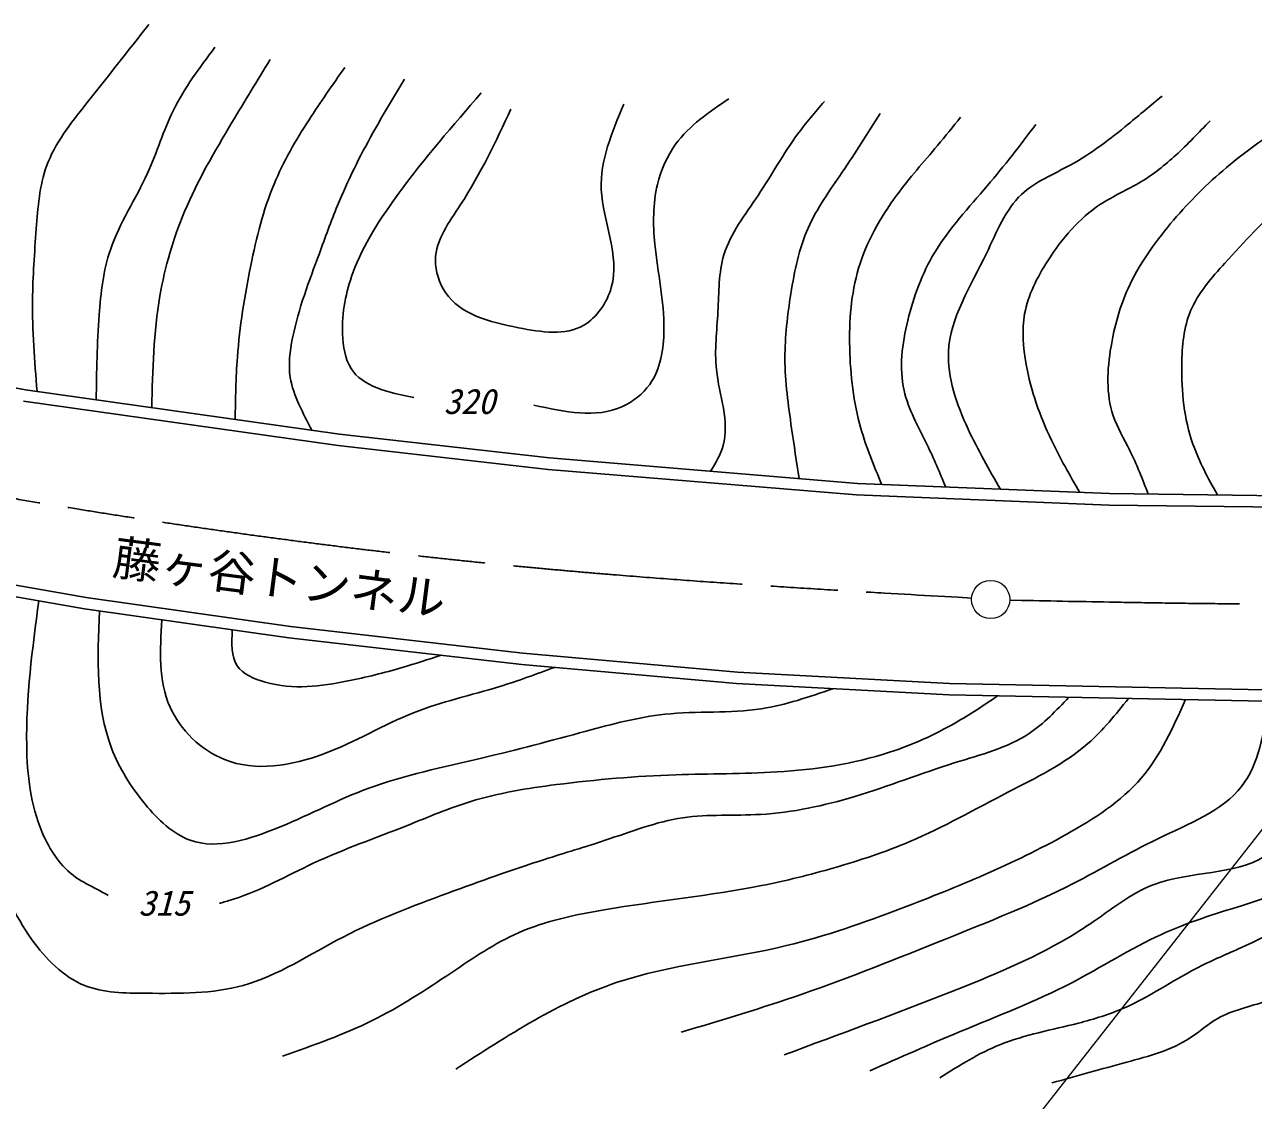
# Model space of a CAD drawing. Units: millimetres, scale not verified. Extents: x 40000 to 680000, y 20000 to 380000.
# Drawn here: x 120541 to 184799, y 239027 to 295278 of the extents above; entities that cross this region are included whole.
import ezdxf
from ezdxf.enums import TextEntityAlignment as Align

# ---------------------------------------------------------------- set-up
doc = ezdxf.new("R2010")
doc.units = ezdxf.units.MM
doc.header["$LTSCALE"] = 1000
doc.linetypes.add('CHAIN', pattern=[18.5, 12, -1.5, 3.5, -1.5])
for name, color, linetype, lineweight in [('M-BGD', 7, 'Continuous', 25), ('M-BMK', 2, 'CHAIN', 25), ('M-BMK-SRVR', 3, 'Continuous', 13), ('M-STR-STR1', 1, 'Continuous', 25), ('M-STR-STRC', 7, 'Continuous', 13)]:
    doc.layers.add(name, color=color, linetype=linetype, lineweight=lineweight)
doc.styles.add('ＭＳ ゴシック', font='')
doc.styles.get('ＭＳ ゴシック').set_extended_font_data('MS Gothic')

msp = doc.modelspace()

# ---------------------------------------------------------------- linework, layer by layer
at = {"layer": 'M-BGD'}
for p, q in [((110912, 277936), (120582, 276178)), ((120582, 276178), (137006, 273862)), ((120487, 275585), (136931, 273267)), ((137006, 273862), (147984, 272618)), ((136931, 273267), (147926, 272021)), ((147984, 272618), (164087, 271289)), ((147926, 272021), (164050, 270690)), ((164087, 271289), (177273, 270753)), ((164050, 270690), (177257, 270153)), ((177273, 270753), (187651, 270624)), ((177257, 270153), (187653, 270024)), ((114235, 266993), (123761, 265322)), ((114125, 266403), (123667, 264730)), ((123761, 265322), (134441, 263811)), ((123667, 264730), (134365, 263216)), ((134441, 263811), (146597, 262418)), ((134365, 263216), (146537, 261821)), ((146597, 262418), (157815, 261424)), ((146537, 261821), (157772, 260825)), ((157815, 261424), (168910, 260827)), ((157772, 260825), (168888, 260228)), ((168910, 260827), (187913, 260449)), ((168888, 260228), (187913, 259849))]:
    msp.add_line(p, q, dxfattribs=at)
for points, knots in [([(121191, 276092), (121067, 277690), (120944, 279287), (120957, 280877), (120968, 282113), (121061, 283345), (121153, 284599), (121236, 285718), (121317, 286856), (121692, 287881), (122124, 289063), (122944, 290097), (123749, 291114), (124863, 292522), (125947, 293900), (127031, 295278)], [0, 0, 0, 0, 1, 1, 1, 2, 2, 2, 3, 3, 3, 4, 4, 4, 5, 5, 5, 5]), ([(124285, 275656), (124308, 277131), (124332, 278606), (124440, 280094), (124525, 281253), (124661, 282421), (125028, 283505), (125500, 284896), (126354, 286149), (126969, 287504), (127462, 288589), (127801, 289739), (128322, 290797), (128899, 291971), (129698, 293031), (130498, 294091)], [0, 0, 0, 0, 1, 1, 1, 2, 2, 2, 3, 3, 3, 4, 4, 4, 5, 5, 5, 5]), ([(127192, 275246), (127238, 277207), (127283, 279168), (127616, 281093), (127877, 282603), (128315, 284091), (128910, 285504), (129591, 287122), (130477, 288644), (131380, 290150), (132041, 291253), (132710, 292349), (133379, 293444)], [0, 0, 0, 0, 1, 1, 1, 2, 2, 2, 3, 3, 3, 4, 4, 4, 4]), ([(137286, 293035), (136651, 292130), (136016, 291224), (135414, 290292), (134722, 289220), (134075, 288112), (133586, 286940), (133017, 285577), (132663, 284128), (132367, 282673), (132043, 281086), (131789, 279491), (131670, 277884), (131590, 276803), (131572, 275717), (131553, 274631)], [0, 0, 0, 0, 1, 1, 1, 2, 2, 2, 3, 3, 3, 4, 4, 4, 5, 5, 5, 5]), ([(140403, 292420), (139844, 291492), (139285, 290565), (138758, 289618), (138071, 288384), (137437, 287117), (136900, 285811), (136562, 284988), (136263, 284148), (135956, 283314), (135423, 281865), (134867, 280430), (134555, 278897), (134415, 278211), (134325, 277505), (134433, 276826), (134510, 276344), (134688, 275877), (134890, 275425), (135098, 274960), (135332, 274513), (135566, 274065)], [0, 0, 0, 0, 1, 1, 1, 2, 2, 2, 3, 3, 3, 4, 4, 4, 5, 5, 5, 6, 6, 6, 7, 7, 7, 7]), ([(140890, 275771), (139549, 276058), (138208, 276345), (137612, 277301), (137305, 277794), (137195, 278464), (137171, 279113), (137129, 280236), (137341, 281294), (137710, 282297), (138258, 283789), (139152, 285159), (140110, 286461), (141463, 288299), (142942, 290000), (144421, 291702)], [0, 0, 0, 0, 1, 1, 1, 2, 2, 2, 3, 3, 3, 4, 4, 4, 5, 5, 5, 5]), ([(145968, 290858), (145189, 289185), (144409, 287512), (143340, 285865), (142738, 284939), (142044, 284021), (142026, 282975), (142016, 282386), (142220, 281757), (142552, 281267), (143338, 280106), (144844, 279725), (146362, 279428), (147589, 279187), (148823, 279002), (149778, 279559), (150460, 279957), (150999, 280735), (151223, 281530), (151695, 283205), (150769, 284959), (150698, 286654), (150633, 288174), (151257, 289648), (151880, 291121)], [0, 0, 0, 0, 1, 1, 1, 2, 2, 2, 3, 3, 3, 4, 4, 4, 5, 5, 5, 6, 6, 6, 7, 7, 7, 8, 8, 8, 8]), ([(147169, 275381), (148789, 275028), (150409, 274676), (151803, 275309), (152355, 275559), (152872, 275964), (153229, 276463), (153803, 277265), (153966, 278309), (153976, 279314), (153991, 280852), (153648, 282298), (153500, 283795), (153398, 284834), (153390, 285897), (153636, 286918), (153818, 287673), (154138, 288404), (154587, 289023), (155298, 290004), (156334, 290701), (157370, 291399)], [0, 0, 0, 0, 1, 1, 1, 2, 2, 2, 3, 3, 3, 4, 4, 4, 5, 5, 5, 6, 6, 6, 7, 7, 7, 7]), ([(156416, 271922), (156677, 272364), (156937, 272805), (157070, 273269), (157422, 274504), (156863, 275898), (156719, 277240), (156610, 278263), (156743, 279255), (156797, 280277), (156851, 281277), (156829, 282305), (157109, 283235), (157446, 284358), (158224, 285338), (158899, 286350), (159615, 287420), (160216, 288526), (160963, 289542), (161397, 290133), (161881, 290694), (162364, 291255)], [0, 0, 0, 0, 1, 1, 1, 2, 2, 2, 3, 3, 3, 4, 4, 4, 5, 5, 5, 6, 6, 6, 7, 7, 7, 7]), ([(171568, 270985), (170980, 272004), (170392, 273023), (169880, 274129), (169282, 275421), (168787, 276832), (168852, 278170), (168937, 279939), (169999, 281580), (170836, 283313), (171381, 284443), (171830, 285611), (172673, 286400), (173376, 287058), (174353, 287452), (175244, 287943), (176340, 288546), (177306, 289297), (178257, 290073), (178848, 290556), (179434, 291050), (180020, 291543)], [0, 0, 0, 0, 1, 1, 1, 2, 2, 2, 3, 3, 3, 4, 4, 4, 5, 5, 5, 6, 6, 6, 7, 7, 7, 7]), ([(161039, 271541), (160909, 272414), (160778, 273288), (160651, 274165), (160475, 275380), (160306, 276603), (160301, 277824), (160296, 278954), (160433, 280081), (160612, 281211), (160799, 282387), (161033, 283566), (161508, 284637), (161967, 285673), (162652, 286607), (163298, 287556), (163989, 288571), (164637, 289601), (165284, 290632)], [0, 0, 0, 0, 1, 1, 1, 2, 2, 2, 3, 3, 3, 4, 4, 4, 5, 5, 5, 6, 6, 6, 6]), ([(165358, 271237), (164957, 272202), (164555, 273167), (164272, 274165), (163886, 275522), (163720, 276941), (163688, 278369), (163656, 279779), (163756, 281199), (164155, 282535), (164564, 283905), (165287, 285189), (166140, 286350), (166810, 287261), (167560, 288096), (168281, 288958), (168690, 289445), (169089, 289941), (169488, 290437)], [0, 0, 0, 0, 1, 1, 1, 2, 2, 2, 3, 3, 3, 4, 4, 4, 5, 5, 5, 6, 6, 6, 6]), ([(168707, 271101), (168399, 271840), (168091, 272579), (167736, 273308), (167283, 274243), (166753, 275162), (166530, 276150), (166264, 277324), (166429, 278595), (166724, 279810), (167031, 281072), (167477, 282272), (168126, 283352), (168885, 284617), (169923, 285715), (170890, 286856), (171772, 287897), (172596, 288972), (173420, 290048)], [0, 0, 0, 0, 1, 1, 1, 2, 2, 2, 3, 3, 3, 4, 4, 4, 5, 5, 5, 6, 6, 6, 6]), ([(175715, 270816), (175199, 271713), (174682, 272610), (174238, 273542), (173637, 274800), (173167, 276122), (172914, 277513), (172754, 278392), (172681, 279300), (172836, 280160), (173013, 281140), (173487, 282059), (174043, 282924), (174789, 284085), (175684, 285150), (176807, 285882), (177474, 286318), (178222, 286636), (178909, 287050), (179568, 287447), (180170, 287933), (180739, 288452), (181363, 289022), (181946, 289632), (182529, 290243)], [0, 0, 0, 0, 1, 1, 1, 2, 2, 2, 3, 3, 3, 4, 4, 4, 5, 5, 5, 6, 6, 6, 7, 7, 7, 8, 8, 8, 8]), ([(179297, 270728), (178999, 271507), (178701, 272286), (178325, 273036), (178027, 273630), (177680, 274207), (177469, 274827), (177083, 275957), (177148, 277231), (177352, 278447), (177530, 279509), (177815, 280527), (178247, 281483), (178800, 282706), (179594, 283828), (180466, 284870), (181302, 285869), (182210, 286795), (183191, 287634), (184238, 288530), (185369, 289328), (186500, 290126)], [0, 0, 0, 0, 1, 1, 1, 2, 2, 2, 3, 3, 3, 4, 4, 4, 5, 5, 5, 6, 6, 6, 7, 7, 7, 7]), ([(182918, 270683), (182438, 271554), (181958, 272424), (181634, 273347), (181173, 274660), (181028, 276079), (181050, 277513), (181065, 278481), (181156, 279457), (181517, 280316), (181907, 281243), (182611, 282035), (183308, 282807), (184321, 283930), (185318, 285011), (186422, 285999), (187088, 286594), (187792, 287156), (188524, 287673), (189649, 288468), (190838, 289161), (192028, 289853)], [0, 0, 0, 0, 1, 1, 1, 2, 2, 2, 3, 3, 3, 4, 4, 4, 5, 5, 5, 6, 6, 6, 7, 7, 7, 7]), ([(118532, 265630), (118615, 263794), (118698, 261957), (118677, 260098), (118643, 257230), (118362, 254307), (119029, 251570), (119384, 250119), (120005, 248720), (120911, 247453), (121646, 246427), (122568, 245488), (123676, 245042), (124660, 244646), (125790, 244639), (126910, 244630), (128653, 244617), (130372, 244597), (131968, 245042), (133797, 245552), (135465, 246670), (137202, 247571), (138974, 248490), (140817, 249182), (142672, 249865), (144346, 250481), (146030, 251089), (147729, 251629), (148786, 251965), (149848, 252274), (150905, 252629), (152247, 253079), (153581, 253601), (154963, 253805), (156292, 254001), (157664, 253904), (159021, 253981), (160702, 254077), (162359, 254439), (163961, 254922), (165721, 255453), (167414, 256130), (169195, 256687), (170541, 257107), (171937, 257458), (173077, 258216), (173841, 258723), (174490, 259413), (175139, 260103)], [0, 0, 0, 0, 1, 1, 1, 2, 2, 2, 3, 3, 3, 4, 4, 4, 5, 5, 5, 6, 6, 6, 7, 7, 7, 8, 8, 8, 9, 9, 9, 10, 10, 10, 11, 11, 11, 12, 12, 12, 13, 13, 13, 14, 14, 14, 15, 15, 15, 16, 16, 16, 16]), ([(121287, 265147), (120949, 262641), (120611, 260134), (120651, 257597), (120676, 256047), (120842, 254486), (121459, 253041), (121852, 252123), (122426, 251252), (123223, 250690), (123574, 250442), (123968, 250255), (124351, 250055), (124542, 249955), (124731, 249852), (124920, 249748)], [0, 0, 0, 0, 1, 1, 1, 2, 2, 2, 3, 3, 3, 4, 4, 4, 5, 5, 5, 5]), ([(124456, 264618), (124355, 262132), (124254, 259645), (125087, 257451), (125484, 256406), (126093, 255426), (126851, 254511), (127518, 253706), (128300, 252951), (129204, 252629), (130631, 252120), (132361, 252692), (133909, 253334), (135536, 254011), (136962, 254766), (138496, 255334), (140381, 256032), (142430, 256448), (144436, 256922), (146279, 257358), (148085, 257843), (149905, 258333), (151262, 258699), (152627, 259067), (154022, 259216), (155700, 259394), (157422, 259255), (159080, 259510), (160347, 259704), (161577, 260129), (162806, 260555)], [0, 0, 0, 0, 1, 1, 1, 2, 2, 2, 3, 3, 3, 4, 4, 4, 5, 5, 5, 6, 6, 6, 7, 7, 7, 8, 8, 8, 9, 9, 9, 10, 10, 10, 10]), ([(127723, 264156), (127624, 262570), (127526, 260983), (128149, 259593), (128686, 258395), (129759, 257343), (130990, 256850), (132611, 256202), (134506, 256524), (136182, 257144), (137848, 257761), (139298, 258672), (140884, 259299), (142328, 259871), (143885, 260207), (145390, 260671), (146357, 260969), (147303, 261319), (148250, 261669)], [0, 0, 0, 0, 1, 1, 1, 2, 2, 2, 3, 3, 3, 4, 4, 4, 5, 5, 5, 6, 6, 6, 6]), ([(131400, 263635), (131365, 262935), (131329, 262234), (131662, 261750), (131958, 261320), (132544, 261062), (133124, 260898), (134604, 260478), (136035, 260673), (137449, 260958), (138402, 261151), (139348, 261386), (140281, 261659), (140967, 261860), (141646, 262082), (142326, 262304)], [0, 0, 0, 0, 1, 1, 1, 2, 2, 2, 3, 3, 3, 4, 4, 4, 5, 5, 5, 5]), ([(130738, 249333), (130765, 249341), (130793, 249348), (130820, 249356), (131037, 249419), (131256, 249481), (131471, 249549), (132923, 250009), (134257, 250779), (135640, 251425), (137246, 252174), (138916, 252754), (140563, 253408), (141660, 253844), (142746, 254312), (143870, 254658), (145322, 255104), (146836, 255345), (148352, 255539), (150431, 255806), (152512, 255985), (154597, 256054), (156358, 256112), (158122, 256091), (159888, 256201), (161879, 256324), (163873, 256612), (165766, 257229), (166966, 257620), (168125, 258144), (169219, 258772), (169976, 259207), (170701, 259692), (171427, 260177)], [0, 0, 0, 0, 1, 1, 1, 2, 2, 2, 3, 3, 3, 4, 4, 4, 5, 5, 5, 6, 6, 6, 7, 7, 7, 8, 8, 8, 9, 9, 9, 10, 10, 10, 11, 11, 11, 11]), ([(178261, 260041), (177595, 259208), (176929, 258374), (176142, 257685), (174926, 256618), (173420, 255896), (171955, 255138), (170244, 254252), (168589, 253315), (166840, 252569), (165555, 252021), (164218, 251577), (162868, 251188), (161613, 250826), (160345, 250512), (159070, 250260), (156357, 249722), (153606, 249460), (150852, 248995), (149316, 248736), (147778, 248413), (146372, 247793), (145140, 247250), (144009, 246477), (142876, 245717), (141523, 244810), (140167, 243920), (138724, 243204), (137221, 242459), (135623, 241903), (134025, 241346)], [0, 0, 0, 0, 1, 1, 1, 2, 2, 2, 3, 3, 3, 4, 4, 4, 5, 5, 5, 6, 6, 6, 7, 7, 7, 8, 8, 8, 9, 9, 9, 10, 10, 10, 10]), ([(181243, 259982), (180590, 258518), (179937, 257054), (178934, 255879), (177886, 254652), (176456, 253740), (175000, 252929), (172217, 251377), (169344, 250193), (166418, 249083), (164443, 248333), (162443, 247617), (160379, 247120), (157420, 246406), (154328, 246142), (151484, 245186), (148506, 244184), (145800, 242424), (143094, 240664)], [0, 0, 0, 0, 1, 1, 1, 2, 2, 2, 3, 3, 3, 4, 4, 4, 5, 5, 5, 6, 6, 6, 6]), ([(185603, 259895), (185342, 258247), (185081, 256600), (184179, 255442), (183185, 254165), (181413, 253484), (179808, 252710), (178248, 251958), (176847, 251119), (175377, 250368), (173244, 249278), (170966, 248372), (168705, 247465), (166207, 246463), (163729, 245460), (161200, 244585), (159116, 243863), (156997, 243228), (154879, 242594)], [0, 0, 0, 0, 1, 1, 1, 2, 2, 2, 3, 3, 3, 4, 4, 4, 5, 5, 5, 6, 6, 6, 6]), ([(188144, 257454), (187551, 255125), (186958, 252797), (185363, 251777), (183863, 250818), (181478, 251017), (179600, 250314), (178353, 249847), (177331, 248983), (176238, 248243), (175860, 247987), (175474, 247746), (175081, 247517), (173141, 246381), (171047, 245519), (168948, 244692), (166060, 243554), (163159, 242482), (160259, 241410)], [0, 0, 0, 0, 1, 1, 1, 2, 2, 2, 3, 3, 3, 4, 4, 4, 5, 5, 5, 6, 6, 6, 6]), ([(193784, 254690), (193558, 253663), (193332, 252636), (192929, 251688), (192480, 250632), (191812, 249674), (191077, 248747), (189554, 246824), (187744, 245030), (185470, 244223), (184621, 243922), (183707, 243758), (182936, 243318), (182428, 243028), (181982, 242617), (181489, 242293), (180501, 241643), (179326, 241337), (178171, 241026), (176847, 240669), (175548, 240305), (174250, 239940)], [0, 0, 0, 0, 1, 1, 1, 2, 2, 2, 3, 3, 3, 4, 4, 4, 5, 5, 5, 6, 6, 6, 7, 7, 7, 7]), ([(190200, 253219), (189861, 252216), (189522, 251214), (188953, 250381), (187856, 248776), (185904, 247799), (184052, 246968), (183283, 246622), (182530, 246302), (181800, 245922), (180546, 245270), (179358, 244444), (178060, 243871), (177286, 243530), (176473, 243279), (175647, 243067), (174266, 242712), (172850, 242467), (171545, 241941), (170446, 241497), (169427, 240855), (168408, 240212)], [0, 0, 0, 0, 1, 1, 1, 2, 2, 2, 3, 3, 3, 4, 4, 4, 5, 5, 5, 6, 6, 6, 7, 7, 7, 7]), ([(188264, 252424), (187783, 251607), (187303, 250791), (186600, 250252), (185935, 249742), (185070, 249481), (184224, 249222), (182754, 248771), (181339, 248326), (179987, 247708), (178376, 246972), (176856, 245990), (175266, 245166), (173385, 244191), (171408, 243437), (169456, 242624), (167870, 241964), (166302, 241265), (164734, 240566)], [0, 0, 0, 0, 1, 1, 1, 2, 2, 2, 3, 3, 3, 4, 4, 4, 5, 5, 5, 6, 6, 6, 6])]:
    msp.add_open_spline(points, degree=3, knots=knots, dxfattribs=at)
at = {"layer": 'M-BMK'}
for points, knots in [([(73618, 281304), (81236, 279194), (88854, 277084), (96540, 275251), (105378, 273142), (114307, 271399), (123282, 269952), (131370, 268648), (139495, 267584), (147648, 266832), (155103, 266145), (162581, 265718), (170058, 265292)], [0, 0, 0, 0, 1, 1, 1, 2, 2, 2, 3, 3, 3, 4, 4, 4, 4]), ([(172070, 265182), (178596, 265053), (185122, 264923), (191648, 264983), (196998, 265033), (202347, 265209), (207692, 265468), (212013, 265678), (216332, 265942), (220650, 266206)], [0, 0, 0, 0, 1, 1, 1, 2, 2, 2, 3, 3, 3, 3])]:
    msp.add_open_spline(points, degree=3, knots=knots, dxfattribs=at)
at = {"layer": 'M-BMK-SRVR'}
msp.add_circle((171058, 265217), 1000, dxfattribs=at)
at = {"layer": 'M-STR-STRC'}
msp.add_line((188156, 256920), (169855, 233562), dxfattribs=at)

# ---------------------------------------------------------------- texts
at = {"layer": 'M-BGD', "style": 'ＭＳ ゴシック', "oblique": 15}
for s, p in [('320', (142448, 276238)), ('315', (126490, 250007))]:
    msp.add_text(s, height=1320, dxfattribs=at).set_placement(p, align=Align.TOP_LEFT)
at = {"layer": 'M-STR-STR1', "style": 'ＭＳ ゴシック'}
msp.add_text('藤ヶ谷トンネル', height=1833, rotation=352.632, dxfattribs=at).set_placement((125008, 266001), align=Align.BOTTOM_LEFT)

doc.saveas('drawing.dxf')
